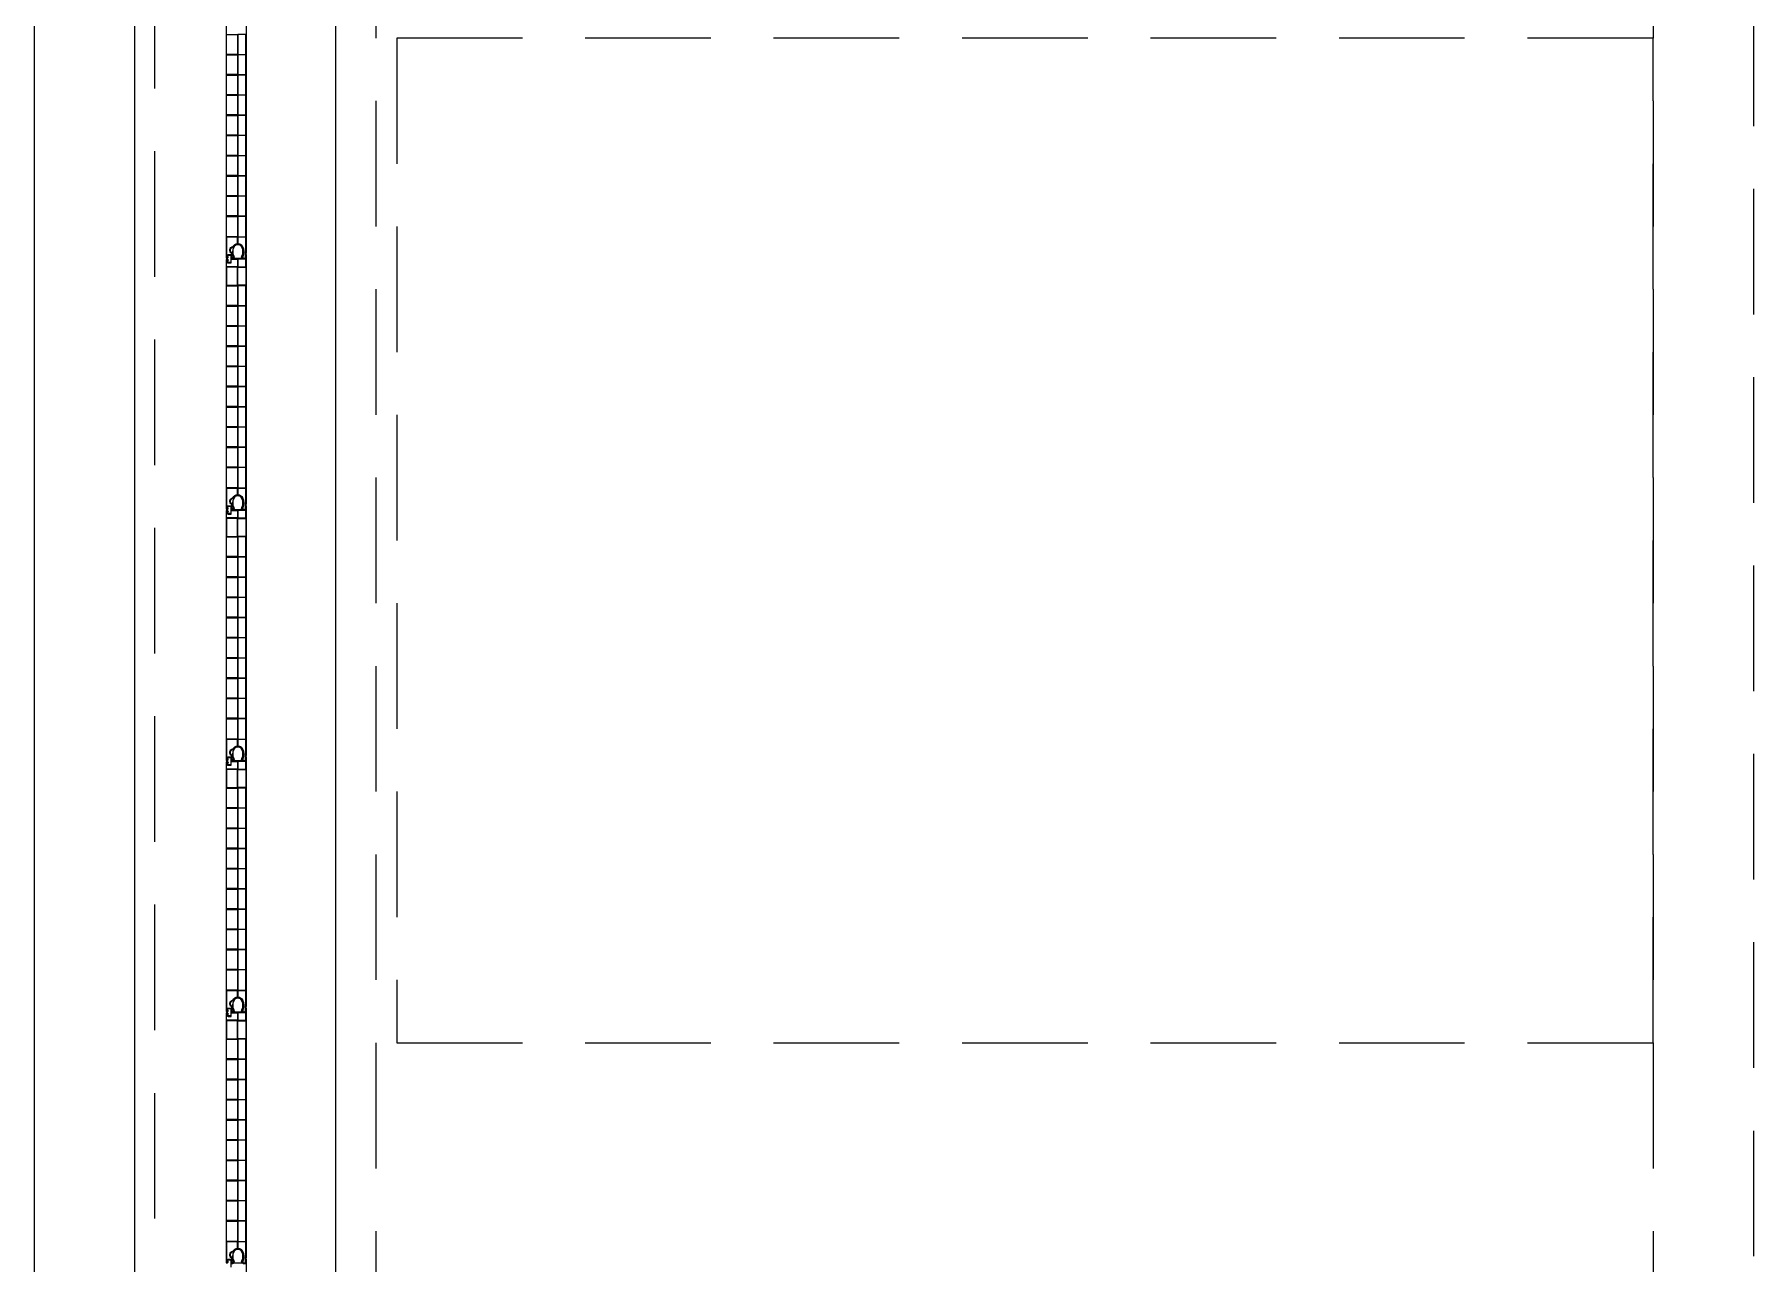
# Model space of a CAD drawing. Header units: millimetres. Extents: x -10134 to 185601, y -10232 to 93662.
# Drawn here: x 29584 to 33005, y 49071 to 51518 of the extents above; entities that cross this region are included whole.
import ezdxf

# ---------------------------------------------------------------- set-up
doc = ezdxf.new("R2010")
doc.units = ezdxf.units.MM
doc.header["$LTSCALE"] = 100
doc.linetypes.add('B0403', pattern=[3.75, 2.5, -1.25])
for name, color, linetype in [('A--L21', 8, 'Continuous'), ('A--L32', 8, 'Continuous'), ('AL$7A---_STRAMIEN', 1, 'Continuous')]:
    doc.layers.add(name, color=color, linetype=linetype)

msp = doc.modelspace()

# ---------------------------------------------------------------- linework, layer by layer
at = {"layer": 'A--L21', "linetype": 'B0403'}
for p, q in [((29824, 17660.6), (29824, 88370.6)), ((30264, 45510.6), (30264, 87810.6))]:
    msp.add_line(p, q, dxfattribs=at)
at = {"layer": 'A--L21'}
for p, q in [((29784, 27810.6), (29784, 78210.6)), ((29584, 28010.6), (29584, 78010.6))]:
    msp.add_line(p, q, dxfattribs=at)
for points in [[(29965.3, 51570), (29965.3, 51072.8), (29968.2, 51072.8, 0.615588), (29969.5, 51075.2, -0.001528), (29968.6, 51076.4, -0.603288), (29969.6, 51078.7), (29974.7, 51078.7, -0.414214), (29974.9, 51078.5), (29974.9, 51071.5, 0.414214), (29975.1, 51071.3), (29978.9, 51071.3, 0.230022), (29980.3, 51072.1, 0.182419), (29980.4, 51073.4, -0.086574), (29977.9, 51082.6)], [(29977.7, 51082.7, -0.786352), (29979.8, 51094.6, 0.289246), (29980, 51094.7, -0.649582), (29997.3, 51095.5, -0.228645), (29997.8, 51075.9, 0.241202), (29998, 51072.3, 0.267949), (29999.7, 51071.3), (30003.2, 51071.3, 0.414214), (30004.8, 51072.8), (30004.8, 51082.5), (30006, 51082.5), (30006, 51579.7)], [(29998.2, 51095.9, -0.228645), (29998.8, 51075.5, 0.106177), (29998.5, 51074.3, 0.414214), (30000.4, 51072.3), (30002.2, 51072.3, 0.414214), (30003.8, 51073.9), (30003.8, 51083.5), (30005, 51083.5), (30005, 51088.6), (30005, 51114.3), (29989, 51114.3), (29989, 51101.8, -0.279737), (29998.2, 51095.9)], [(29977.7, 50582.7, -0.786352), (29979.8, 50594.6, 0.289246), (29980, 50594.7, -0.649582), (29997.3, 50595.5, -0.228645), (29997.8, 50575.9, 0.241202), (29998, 50572.3, 0.267949), (29999.7, 50571.3), (30003.2, 50571.3, 0.414214), (30004.8, 50572.8), (30004.8, 50582.5), (30006, 50582.5), (30006, 51079.7), (30005, 51079.7), (30005, 51071.6), (29998.7, 51071.6, -0.614899), (29996.9, 51075.1, 0.235201), (29997.2, 51095.4, 0.299118), (29988.8, 51100.8, 0.299118), (29980.5, 51095.4, 0.235201), (29980.7, 51075.1, -0.614899), (29978.9, 51071.6), (29974.9, 51071.6), (29974.9, 51064.2), (29969.7, 51064.2, -0.538226), (29968.4, 51066.3, -0.051879), (29969.6, 51067.5, 0.668905), (29968.4, 51070), (29965.3, 51070), (29965.3, 50572.8), (29968.2, 50572.8, 0.615588), (29969.5, 50575.2, -0.001528), (29968.6, 50576.4, -0.603288), (29969.6, 50578.7), (29974.7, 50578.7, -0.414214), (29974.9, 50578.5), (29974.9, 50571.5, 0.414214), (29975.1, 50571.3), (29978.9, 50571.3, 0.230022), (29980.3, 50572.1, 0.182419), (29980.4, 50573.4, -0.086574), (29977.9, 50582.6)], [(29981.5, 51095, -0.299118), (29988.8, 51099.8, -0.299118), (29996.2, 51095, -0.232962), (29996.1, 51075.7, 0.291468), (29995.9, 51072.2, -0.569521), (29995.5, 51071.6), (29982.2, 51071.6, -0.569521), (29981.8, 51072.2, 0.280699), (29981.6, 51075.6, -0.235201), (29981.4, 51094.9, -0.235201)], [(29977.7, 50082.7, -0.786352), (29979.8, 50094.6, 0.289246), (29980, 50094.7, -0.649582), (29997.3, 50095.5, -0.228645), (29997.8, 50075.9, 0.241202), (29998, 50072.3, 0.267949), (29999.7, 50071.3), (30003.2, 50071.3, 0.414214), (30004.8, 50072.8), (30004.8, 50082.5), (30006, 50082.5), (30006, 50579.7), (30005, 50579.7), (30005, 50571.6), (29998.7, 50571.6, -0.614899), (29996.9, 50575.1, 0.235201), (29997.2, 50595.4, 0.299118), (29988.8, 50600.8, 0.299118), (29980.5, 50595.4, 0.235201), (29980.7, 50575.1, -0.614899), (29978.9, 50571.6), (29974.9, 50571.6), (29974.9, 50564.2), (29969.7, 50564.2, -0.538226), (29968.4, 50566.3, -0.051879), (29969.6, 50567.5, 0.668905), (29968.4, 50570), (29965.3, 50570), (29965.3, 50072.8), (29968.2, 50072.8, 0.615588), (29969.5, 50075.2, -0.001528), (29968.6, 50076.4, -0.603288), (29969.6, 50078.7), (29974.7, 50078.7, -0.414214), (29974.9, 50078.5), (29974.9, 50071.5, 0.414214), (29975.1, 50071.3), (29978.9, 50071.3, 0.230022), (29980.3, 50072.1, 0.182419), (29980.4, 50073.4, -0.086574), (29977.9, 50082.6)], [(29981.5, 50595, -0.299118), (29988.8, 50599.8, -0.299118), (29996.2, 50595, -0.232962), (29996.1, 50575.7, 0.291468), (29995.9, 50572.2, -0.569521), (29995.5, 50571.6), (29982.2, 50571.6, -0.569521), (29981.8, 50572.2, 0.280699), (29981.6, 50575.6, -0.235201), (29981.4, 50594.9, -0.235201)], [(29998.2, 50595.9, -0.228645), (29998.8, 50575.5, 0.106177), (29998.5, 50574.3, 0.414214), (30000.4, 50572.3), (30002.2, 50572.3, 0.414214), (30003.8, 50573.9), (30003.8, 50583.5), (30005, 50583.5), (30005, 50588.6), (30005, 50614.3), (29989, 50614.3), (29989, 50601.8, -0.279737), (29998.2, 50595.9)], [(29977.7, 49582.7, -0.786352), (29979.8, 49594.6, 0.289246), (29980, 49594.7, -0.649582), (29997.3, 49595.5, -0.228645), (29997.8, 49575.9, 0.241202), (29998, 49572.3, 0.267949), (29999.7, 49571.3), (30003.2, 49571.3, 0.414214), (30004.8, 49572.8), (30004.8, 49582.5), (30006, 49582.5), (30006, 50079.7), (30005, 50079.7), (30005, 50071.6), (29998.7, 50071.6, -0.614899), (29996.9, 50075.1, 0.235201), (29997.2, 50095.4, 0.299118), (29988.8, 50100.8, 0.299118), (29980.5, 50095.4, 0.235201), (29980.7, 50075.1, -0.614899), (29978.9, 50071.6), (29974.9, 50071.6), (29974.9, 50064.2), (29969.7, 50064.2, -0.538226), (29968.4, 50066.3, -0.051879), (29969.6, 50067.5, 0.668905), (29968.4, 50070), (29965.3, 50070), (29965.3, 49572.8), (29968.2, 49572.8, 0.615588), (29969.5, 49575.2, -0.001528), (29968.6, 49576.4, -0.603288), (29969.6, 49578.7), (29974.7, 49578.7, -0.414214), (29974.9, 49578.5), (29974.9, 49571.5, 0.414214), (29975.1, 49571.3), (29978.9, 49571.3, 0.230022), (29980.3, 49572.1, 0.182419), (29980.4, 49573.4, -0.086574), (29977.9, 49582.6)], [(29981.5, 50095, -0.299118), (29988.8, 50099.8, -0.299118), (29996.2, 50095, -0.232962), (29996.1, 50075.7, 0.291468), (29995.9, 50072.2, -0.569521), (29995.5, 50071.6), (29982.2, 50071.6, -0.569521), (29981.8, 50072.2, 0.280699), (29981.6, 50075.6, -0.235201), (29981.4, 50094.9, -0.235201)], [(29998.2, 50095.9, -0.228645), (29998.8, 50075.5, 0.106177), (29998.5, 50074.3, 0.414214), (30000.4, 50072.3), (30002.2, 50072.3, 0.414214), (30003.8, 50073.9), (30003.8, 50083.5), (30005, 50083.5), (30005, 50088.6), (30005, 50114.3), (29989, 50114.3), (29989, 50101.8, -0.279737), (29998.2, 50095.9)], [(29998.2, 49595.9, -0.228645), (29998.8, 49575.5, 0.106177), (29998.5, 49574.3, 0.414214), (30000.4, 49572.3), (30002.2, 49572.3, 0.414214), (30003.8, 49573.9), (30003.8, 49583.5), (30005, 49583.5), (30005, 49588.6), (30005, 49614.3), (29989, 49614.3), (29989, 49601.8, -0.279737), (29998.2, 49595.9)], [(29977.7, 49082.7, -0.786352), (29979.8, 49094.6, 0.289246), (29980, 49094.7, -0.649582), (29997.3, 49095.5, -0.228645), (29997.8, 49075.9, 0.241202), (29998, 49072.3, 0.267949), (29999.7, 49071.3), (30003.2, 49071.3, 0.414214), (30004.8, 49072.8), (30004.8, 49082.5), (30006, 49082.5), (30006, 49579.7), (30005, 49579.7), (30005, 49571.6), (29998.7, 49571.6, -0.614899), (29996.9, 49575.1, 0.235201), (29997.2, 49595.4, 0.299118), (29988.8, 49600.8, 0.299118), (29980.5, 49595.4, 0.235201), (29980.7, 49575.1, -0.614899), (29978.9, 49571.6), (29974.9, 49571.6), (29974.9, 49564.2), (29969.7, 49564.2, -0.538226), (29968.4, 49566.3, -0.051879), (29969.6, 49567.5, 0.668905), (29968.4, 49570), (29965.3, 49570), (29965.3, 49072.8), (29968.2, 49072.8, 0.615588), (29969.5, 49075.2, -0.001528), (29968.6, 49076.4, -0.603288), (29969.6, 49078.7), (29974.7, 49078.7, -0.414214), (29974.9, 49078.5), (29974.9, 49071.5, 0.414214), (29975.1, 49071.3), (29978.9, 49071.3, 0.230022), (29980.3, 49072.1, 0.182419), (29980.4, 49073.4, -0.086574), (29977.9, 49082.6)], [(29981.5, 49595, -0.299118), (29988.8, 49599.8, -0.299118), (29996.2, 49595, -0.232962), (29996.1, 49575.7, 0.291468), (29995.9, 49572.2, -0.569521), (29995.5, 49571.6), (29982.2, 49571.6, -0.569521), (29981.8, 49572.2, 0.280699), (29981.6, 49575.6, -0.235201), (29981.4, 49594.9, -0.235201)], [(30006, 48582.5), (30006, 49079.7), (30005, 49079.7), (30005, 49071.6), (29998.7, 49071.6, -0.614899), (29996.9, 49075.1, 0.235201), (29997.2, 49095.4, 0.299118), (29988.8, 49100.8, 0.299118), (29980.5, 49095.4, 0.235201), (29980.7, 49075.1, -0.614899), (29978.9, 49071.6), (29974.9, 49071.6), (29974.9, 49064.2)], [(29981.5, 49095, -0.299118), (29988.8, 49099.8, -0.299118), (29996.2, 49095, -0.232962), (29996.1, 49075.7, 0.291468), (29995.9, 49072.2, -0.569521), (29995.5, 49071.6), (29982.2, 49071.6, -0.569521), (29981.8, 49072.2, 0.280699), (29981.6, 49075.6, -0.235201), (29981.4, 49094.9, -0.235201)], [(29998.2, 49095.9, -0.228645), (29998.8, 49075.5, 0.106177), (29998.5, 49074.3, 0.414214), (30000.4, 49072.3), (30002.2, 49072.3, 0.414214), (30003.8, 49073.9), (30003.8, 49083.5), (30005, 49083.5), (30005, 49088.6), (30005, 49114.3), (29989, 49114.3), (29989, 49101.8, -0.279737), (29998.2, 49095.9)]]:
    msp.add_lwpolyline(points, format="xyb", dxfattribs=at)
for points in [[(29988.4, 51478.3), (29966.3, 51478.3), (29966.3, 51517.5), (29988.4, 51517.5)], [(30005, 51517.5), (29989, 51517.5), (29989, 51478.3), (30005, 51478.3)], [(29988.4, 51438.1), (29966.3, 51438.1), (29966.3, 51477.3), (29988.4, 51477.3)], [(30005, 51477.3), (29989, 51477.3), (29989, 51438.1), (30005, 51438.1)], [(29988.4, 51397.9), (29966.3, 51397.9), (29966.3, 51437.1), (29988.4, 51437.1)], [(30005, 51437.1), (29989, 51437.1), (29989, 51397.9), (30005, 51397.9)], [(29988.4, 51357.7), (29966.3, 51357.7), (29966.3, 51396.9), (29988.4, 51396.9)], [(30005, 51396.9), (29989, 51396.9), (29989, 51357.7), (30005, 51357.7)], [(29988.4, 51317.4), (29966.3, 51317.4), (29966.3, 51356.6), (29988.4, 51356.6)], [(30005, 51356.6), (29989, 51356.6), (29989, 51317.4), (30005, 51317.4)], [(29988.4, 51277.2), (29966.3, 51277.2), (29966.3, 51316.4), (29988.4, 51316.4)], [(30005, 51316.4), (29989, 51316.4), (29989, 51277.2), (30005, 51277.2)], [(29988.4, 51237), (29966.3, 51237), (29966.3, 51276.2), (29988.4, 51276.2)], [(30005, 51276.2), (29989, 51276.2), (29989, 51237), (30005, 51237)], [(29988.4, 51196.8), (29966.3, 51196.8), (29966.3, 51236), (29988.4, 51236)], [(30005, 51236), (29989, 51236), (29989, 51196.8), (30005, 51196.8)], [(29988.4, 51156.5), (29966.3, 51156.5), (29966.3, 51195.7), (29988.4, 51195.7)], [(30005, 51195.7), (29989, 51195.7), (29989, 51156.5), (30005, 51156.5)], [(29988.4, 51115.3), (29966.3, 51115.3), (29966.3, 51155.5), (29988.4, 51155.5)], [(30005, 51155.5), (29989, 51155.5), (29989, 51115.3), (30005, 51115.3)], [(29966.3, 51054.3), (29966.3, 51018.6), (29988.4, 51018.6), (29988.4, 51054.3)], [(30005, 51070.5), (29989, 51070.5), (29989, 51055.3), (30005, 51055.3)], [(30005, 51018.6), (29989, 51018.6), (29989, 51054.3), (30005, 51054.3)], [(29988.4, 50978.3), (29966.3, 50978.3), (29966.3, 51017.5), (29988.4, 51017.5)], [(30005, 51017.5), (29989, 51017.5), (29989, 50978.3), (30005, 50978.3)], [(29988.4, 50938.1), (29966.3, 50938.1), (29966.3, 50977.3), (29988.4, 50977.3)], [(30005, 50977.3), (29989, 50977.3), (29989, 50938.1), (30005, 50938.1)], [(29988.4, 50897.9), (29966.3, 50897.9), (29966.3, 50937.1), (29988.4, 50937.1)], [(30005, 50937.1), (29989, 50937.1), (29989, 50897.9), (30005, 50897.9)], [(29988.4, 50857.7), (29966.3, 50857.7), (29966.3, 50896.9), (29988.4, 50896.9)], [(30005, 50896.9), (29989, 50896.9), (29989, 50857.7), (30005, 50857.7)], [(29988.4, 50817.4), (29966.3, 50817.4), (29966.3, 50856.6), (29988.4, 50856.6)], [(30005, 50856.6), (29989, 50856.6), (29989, 50817.4), (30005, 50817.4)], [(29988.4, 50777.2), (29966.3, 50777.2), (29966.3, 50816.4), (29988.4, 50816.4)], [(30005, 50816.4), (29989, 50816.4), (29989, 50777.2), (30005, 50777.2)], [(29988.4, 50737), (29966.3, 50737), (29966.3, 50776.2), (29988.4, 50776.2)], [(30005, 50776.2), (29989, 50776.2), (29989, 50737), (30005, 50737)], [(29988.4, 50696.8), (29966.3, 50696.8), (29966.3, 50736), (29988.4, 50736)], [(30005, 50736), (29989, 50736), (29989, 50696.8), (30005, 50696.8)], [(29988.4, 50656.5), (29966.3, 50656.5), (29966.3, 50695.7), (29988.4, 50695.7)], [(30005, 50695.7), (29989, 50695.7), (29989, 50656.5), (30005, 50656.5)], [(29988.4, 50615.3), (29966.3, 50615.3), (29966.3, 50655.5), (29988.4, 50655.5)], [(30005, 50655.5), (29989, 50655.5), (29989, 50615.3), (30005, 50615.3)], [(30005, 50570.5), (29989, 50570.5), (29989, 50555.3), (30005, 50555.3)], [(29966.3, 50554.3), (29966.3, 50518.6), (29988.4, 50518.6), (29988.4, 50554.3)], [(30005, 50518.6), (29989, 50518.6), (29989, 50554.3), (30005, 50554.3)], [(29988.4, 50478.3), (29966.3, 50478.3), (29966.3, 50517.5), (29988.4, 50517.5)], [(30005, 50517.5), (29989, 50517.5), (29989, 50478.3), (30005, 50478.3)], [(29988.4, 50438.1), (29966.3, 50438.1), (29966.3, 50477.3), (29988.4, 50477.3)], [(30005, 50477.3), (29989, 50477.3), (29989, 50438.1), (30005, 50438.1)], [(29988.4, 50397.9), (29966.3, 50397.9), (29966.3, 50437.1), (29988.4, 50437.1)], [(30005, 50437.1), (29989, 50437.1), (29989, 50397.9), (30005, 50397.9)], [(29988.4, 50357.7), (29966.3, 50357.7), (29966.3, 50396.9), (29988.4, 50396.9)], [(30005, 50396.9), (29989, 50396.9), (29989, 50357.7), (30005, 50357.7)], [(29988.4, 50317.4), (29966.3, 50317.4), (29966.3, 50356.6), (29988.4, 50356.6)], [(30005, 50356.6), (29989, 50356.6), (29989, 50317.4), (30005, 50317.4)], [(29988.4, 50277.2), (29966.3, 50277.2), (29966.3, 50316.4), (29988.4, 50316.4)], [(30005, 50316.4), (29989, 50316.4), (29989, 50277.2), (30005, 50277.2)], [(29988.4, 50237), (29966.3, 50237), (29966.3, 50276.2), (29988.4, 50276.2)], [(30005, 50276.2), (29989, 50276.2), (29989, 50237), (30005, 50237)], [(29988.4, 50196.8), (29966.3, 50196.8), (29966.3, 50236), (29988.4, 50236)], [(30005, 50236), (29989, 50236), (29989, 50196.8), (30005, 50196.8)], [(29988.4, 50156.5), (29966.3, 50156.5), (29966.3, 50195.7), (29988.4, 50195.7)], [(30005, 50195.7), (29989, 50195.7), (29989, 50156.5), (30005, 50156.5)], [(29988.4, 50115.3), (29966.3, 50115.3), (29966.3, 50155.5), (29988.4, 50155.5)], [(30005, 50155.5), (29989, 50155.5), (29989, 50115.3), (30005, 50115.3)], [(29966.3, 50054.3), (29966.3, 50018.6), (29988.4, 50018.6), (29988.4, 50054.3)], [(30005, 50070.5), (29989, 50070.5), (29989, 50055.3), (30005, 50055.3)], [(30005, 50018.6), (29989, 50018.6), (29989, 50054.3), (30005, 50054.3)], [(29988.4, 49978.3), (29966.3, 49978.3), (29966.3, 50017.5), (29988.4, 50017.5)], [(30005, 50017.5), (29989, 50017.5), (29989, 49978.3), (30005, 49978.3)], [(29988.4, 49938.1), (29966.3, 49938.1), (29966.3, 49977.3), (29988.4, 49977.3)], [(30005, 49977.3), (29989, 49977.3), (29989, 49938.1), (30005, 49938.1)], [(29988.4, 49897.9), (29966.3, 49897.9), (29966.3, 49937.1), (29988.4, 49937.1)], [(30005, 49937.1), (29989, 49937.1), (29989, 49897.9), (30005, 49897.9)], [(29988.4, 49857.7), (29966.3, 49857.7), (29966.3, 49896.9), (29988.4, 49896.9)], [(30005, 49896.9), (29989, 49896.9), (29989, 49857.7), (30005, 49857.7)], [(29988.4, 49817.4), (29966.3, 49817.4), (29966.3, 49856.6), (29988.4, 49856.6)], [(30005, 49856.6), (29989, 49856.6), (29989, 49817.4), (30005, 49817.4)], [(29988.4, 49777.2), (29966.3, 49777.2), (29966.3, 49816.4), (29988.4, 49816.4)], [(30005, 49816.4), (29989, 49816.4), (29989, 49777.2), (30005, 49777.2)], [(29988.4, 49737), (29966.3, 49737), (29966.3, 49776.2), (29988.4, 49776.2)], [(30005, 49776.2), (29989, 49776.2), (29989, 49737), (30005, 49737)], [(29988.4, 49696.8), (29966.3, 49696.8), (29966.3, 49736), (29988.4, 49736)], [(30005, 49736), (29989, 49736), (29989, 49696.8), (30005, 49696.8)], [(29988.4, 49656.5), (29966.3, 49656.5), (29966.3, 49695.7), (29988.4, 49695.7)], [(30005, 49695.7), (29989, 49695.7), (29989, 49656.5), (30005, 49656.5)], [(29988.4, 49615.3), (29966.3, 49615.3), (29966.3, 49655.5), (29988.4, 49655.5)], [(30005, 49655.5), (29989, 49655.5), (29989, 49615.3), (30005, 49615.3)], [(30005, 49570.5), (29989, 49570.5), (29989, 49555.3), (30005, 49555.3)], [(29966.3, 49554.3), (29966.3, 49518.6), (29988.4, 49518.6), (29988.4, 49554.3)], [(30005, 49518.6), (29989, 49518.6), (29989, 49554.3), (30005, 49554.3)], [(29988.4, 49478.3), (29966.3, 49478.3), (29966.3, 49517.5), (29988.4, 49517.5)], [(30005, 49517.5), (29989, 49517.5), (29989, 49478.3), (30005, 49478.3)], [(29988.4, 49438.1), (29966.3, 49438.1), (29966.3, 49477.3), (29988.4, 49477.3)], [(30005, 49477.3), (29989, 49477.3), (29989, 49438.1), (30005, 49438.1)], [(29988.4, 49397.9), (29966.3, 49397.9), (29966.3, 49437.1), (29988.4, 49437.1)], [(30005, 49437.1), (29989, 49437.1), (29989, 49397.9), (30005, 49397.9)], [(29988.4, 49357.7), (29966.3, 49357.7), (29966.3, 49396.9), (29988.4, 49396.9)], [(30005, 49396.9), (29989, 49396.9), (29989, 49357.7), (30005, 49357.7)], [(29988.4, 49317.4), (29966.3, 49317.4), (29966.3, 49356.6), (29988.4, 49356.6)], [(30005, 49356.6), (29989, 49356.6), (29989, 49317.4), (30005, 49317.4)], [(29988.4, 49277.2), (29966.3, 49277.2), (29966.3, 49316.4), (29988.4, 49316.4)], [(30005, 49316.4), (29989, 49316.4), (29989, 49277.2), (30005, 49277.2)], [(29988.4, 49237), (29966.3, 49237), (29966.3, 49276.2), (29988.4, 49276.2)], [(30005, 49276.2), (29989, 49276.2), (29989, 49237), (30005, 49237)], [(29988.4, 49196.8), (29966.3, 49196.8), (29966.3, 49236), (29988.4, 49236)], [(30005, 49236), (29989, 49236), (29989, 49196.8), (30005, 49196.8)], [(29988.4, 49156.5), (29966.3, 49156.5), (29966.3, 49195.7), (29988.4, 49195.7)], [(30005, 49195.7), (29989, 49195.7), (29989, 49156.5), (30005, 49156.5)], [(29988.4, 49115.3), (29966.3, 49115.3), (29966.3, 49155.5), (29988.4, 49155.5)], [(30005, 49155.5), (29989, 49155.5), (29989, 49115.3), (30005, 49115.3)]]:
    msp.add_lwpolyline(points, close=True, dxfattribs=at)
at = {"layer": 'A--L21', "linetype": 'B0403'}
msp.add_lwpolyline([(30305, 49510.6), (32805, 49510.6), (32805, 51510.6), (30305, 51510.6)], close=True, dxfattribs=at)
at = {"layer": 'A--L21'}
for points in [[(29969.6, 51079.7), (29975.7, 51079.7, -0.414214), (29975.9, 51079.5), (29975.9, 51072.3), (29978.4, 51072.3, 0.552588), (29979.3, 51073.6, -0.086098), (29976.9, 51082, -0.731767), (29979.2, 51095.6, -0.283426), (29988.4, 51101.7), (29988.4, 51114.3), (29966.3, 51114.3), (29966.3, 51088.6), (29966.3, 51073.9), (29968.5, 51073.9, 0.695606), (29968.8, 51074.6, -0.105395), (29967.8, 51075.6, -0.031809), (29967.5, 51076.5, -0.53387)], [(29969.7, 51063.2), (29975.9, 51063.2), (29975.9, 51070.5), (29988.4, 51070.5), (29988.4, 51055.3), (29966.3, 51055.3), (29966.3, 51069), (29968.6, 51069, -0.652088), (29968.9, 51068.3, 0.105395), (29967.9, 51067.3, 0.031809), (29967.5, 51066.4, 0.53387)], [(29969.6, 50579.7), (29975.7, 50579.7, -0.414214), (29975.9, 50579.5), (29975.9, 50572.3), (29978.4, 50572.3, 0.552588), (29979.3, 50573.6, -0.086098), (29976.9, 50582, -0.731767), (29979.2, 50595.6, -0.283426), (29988.4, 50601.7), (29988.4, 50614.3), (29966.3, 50614.3), (29966.3, 50588.6), (29966.3, 50573.9), (29968.5, 50573.9, 0.695606), (29968.8, 50574.6, -0.105395), (29967.8, 50575.6, -0.031809), (29967.5, 50576.5, -0.53387)], [(29969.7, 50563.2), (29975.9, 50563.2), (29975.9, 50570.5), (29988.4, 50570.5), (29988.4, 50555.3), (29966.3, 50555.3), (29966.3, 50569), (29968.6, 50569, -0.652088), (29968.9, 50568.3, 0.105395), (29967.9, 50567.3, 0.031809), (29967.5, 50566.4, 0.53387)], [(29969.6, 50079.7), (29975.7, 50079.7, -0.414214), (29975.9, 50079.5), (29975.9, 50072.3), (29978.4, 50072.3, 0.552588), (29979.3, 50073.6, -0.086098), (29976.9, 50082, -0.731767), (29979.2, 50095.6, -0.283426), (29988.4, 50101.7), (29988.4, 50114.3), (29966.3, 50114.3), (29966.3, 50088.6), (29966.3, 50073.9), (29968.5, 50073.9, 0.695606), (29968.8, 50074.6, -0.105395), (29967.8, 50075.6, -0.031809), (29967.5, 50076.5, -0.53387)], [(29969.7, 50063.2), (29975.9, 50063.2), (29975.9, 50070.5), (29988.4, 50070.5), (29988.4, 50055.3), (29966.3, 50055.3), (29966.3, 50069), (29968.6, 50069, -0.652088), (29968.9, 50068.3, 0.105395), (29967.9, 50067.3, 0.031809), (29967.5, 50066.4, 0.53387)], [(29969.6, 49579.7), (29975.7, 49579.7, -0.414214), (29975.9, 49579.5), (29975.9, 49572.3), (29978.4, 49572.3, 0.552588), (29979.3, 49573.6, -0.086098), (29976.9, 49582, -0.731767), (29979.2, 49595.6, -0.283426), (29988.4, 49601.7), (29988.4, 49614.3), (29966.3, 49614.3), (29966.3, 49588.6), (29966.3, 49573.9), (29968.5, 49573.9, 0.695606), (29968.8, 49574.6, -0.105395), (29967.8, 49575.6, -0.031809), (29967.5, 49576.5, -0.53387)], [(29969.7, 49563.2), (29975.9, 49563.2), (29975.9, 49570.5), (29988.4, 49570.5), (29988.4, 49555.3), (29966.3, 49555.3), (29966.3, 49569), (29968.6, 49569, -0.652088), (29968.9, 49568.3, 0.105395), (29967.9, 49567.3, 0.031809), (29967.5, 49566.4, 0.53387)], [(29969.6, 49079.7), (29975.7, 49079.7, -0.414214), (29975.9, 49079.5), (29975.9, 49072.3), (29978.4, 49072.3, 0.552588), (29979.3, 49073.6, -0.086098), (29976.9, 49082, -0.731767), (29979.2, 49095.6, -0.283426), (29988.4, 49101.7), (29988.4, 49114.3), (29966.3, 49114.3), (29966.3, 49088.6), (29966.3, 49073.9), (29968.5, 49073.9, 0.695606), (29968.8, 49074.6, -0.105395), (29967.8, 49075.6, -0.031809), (29967.5, 49076.5, -0.53387)]]:
    msp.add_lwpolyline(points, format="xyb", close=True, dxfattribs=at)
for centre in [(29977.7, 51082.5), (29977.7, 50582.5), (29977.7, 50082.5), (29977.7, 49582.5), (29977.7, 49082.5)]:
    msp.add_arc(centre, 0.204, 5.5122, 66.5563, dxfattribs=at)
at = {"layer": 'A--L32', "linetype": 'B0403'}
for points in [[(29984, 78210.6), (33005, 78210.6), (33005, 27845.3), (29984, 27845.3)], [(29984, 78010.6), (32805, 78010.6), (32805, 28045.3), (29984, 28045.3)]]:
    msp.add_lwpolyline(points, dxfattribs=at)
at = {"layer": 'AL$7A---_STRAMIEN'}
msp.add_line((30184, 1020.6), (30184, 92366.9), dxfattribs=at)

doc.saveas('drawing.dxf')
